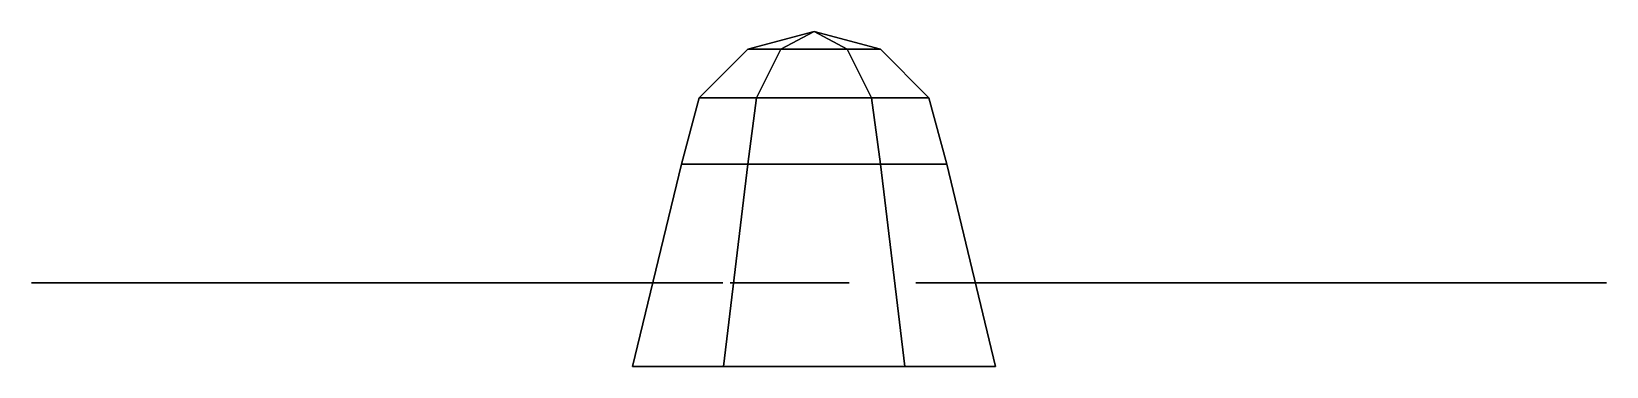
# Model space of a CAD drawing. Extents: x -1.12 to 1.13, y 4.13 to 4.61.
import ezdxf

# ---------------------------------------------------------------- set-up
doc = ezdxf.new("R2010")
doc.units = 0
doc.layers.add('PROPELLER', color=1, linetype='CONTINUOUS')

msp = doc.modelspace()

# ---------------------------------------------------------------- linework, layer by layer
at = {"layer": 'PROPELLER'}
for points in [[(0, 4.61), (-0.0475, 4.5845, -0.0823), (-0.095, 4.5845), (0, 4.61)], [(0, 4.61), (-0.095, 4.5845), (-0.0475, 4.5845, 0.0823), (0, 4.61)], [(0, 4.61), (0.0475, 4.5845, -0.0823), (-0.0475, 4.5845, -0.0823), (0, 4.61)], [(0, 4.61), (-0.0475, 4.5845, 0.0823), (0.0475, 4.5845, 0.0823), (0, 4.61)], [(0, 4.61), (0.095, 4.5845), (0.0475, 4.5845, -0.0823), (0, 4.61)], [(0, 4.61), (0.0475, 4.5845, 0.0823), (0.095, 4.5845), (0, 4.61)], [(-0.0475, 4.5845, -0.0823), (-0.0823, 4.515, -0.1425), (-0.1645, 4.515), (-0.095, 4.5845)], [(-0.095, 4.5845), (-0.1645, 4.515), (-0.0823, 4.515, 0.1425), (-0.0475, 4.5845, 0.0823)], [(0.0475, 4.5845, -0.0823), (0.0823, 4.515, -0.1425), (-0.0823, 4.515, -0.1425), (-0.0475, 4.5845, -0.0823)], [(-0.0475, 4.5845, 0.0823), (-0.0823, 4.515, 0.1425), (0.0823, 4.515, 0.1425), (0.0475, 4.5845, 0.0823)], [(0.095, 4.5845), (0.1645, 4.515), (0.0823, 4.515, -0.1425), (0.0475, 4.5845, -0.0823)], [(0.0475, 4.5845, 0.0823), (0.0823, 4.515, 0.1425), (0.1645, 4.515), (0.095, 4.5845)], [(-0.0823, 4.515, -0.1425), (-0.095, 4.42, -0.1645), (-0.19, 4.42), (-0.1645, 4.515)], [(-0.1645, 4.515), (-0.19, 4.42), (-0.095, 4.42, 0.1645), (-0.0823, 4.515, 0.1425)], [(0.0823, 4.515, -0.1425), (0.095, 4.42, -0.1645), (-0.095, 4.42, -0.1645), (-0.0823, 4.515, -0.1425)], [(-0.0823, 4.515, 0.1425), (-0.095, 4.42, 0.1645), (0.095, 4.42, 0.1645), (0.0823, 4.515, 0.1425)], [(0.1645, 4.515), (0.19, 4.42), (0.095, 4.42, -0.1645), (0.0823, 4.515, -0.1425)], [(0.0823, 4.515, 0.1425), (0.095, 4.42, 0.1645), (0.19, 4.42), (0.1645, 4.515)], [(-0.19, 4.42), (-0.095, 4.42, -0.1645), (-0.13, 4.13, -0.2252), (-0.26, 4.13)], [(-0.095, 4.42, 0.1645), (-0.19, 4.42), (-0.26, 4.13), (-0.13, 4.13, 0.2252)], [(-0.095, 4.42, -0.1645), (0.095, 4.42, -0.1645), (0.13, 4.13, -0.2252), (-0.13, 4.13, -0.2252)], [(0.095, 4.42, 0.1645), (-0.095, 4.42, 0.1645), (-0.13, 4.13, 0.2252), (0.13, 4.13, 0.2252)], [(0.095, 4.42, -0.1645), (0.19, 4.42), (0.26, 4.13), (0.13, 4.13, -0.2252)], [(0.19, 4.42), (0.095, 4.42, 0.1645), (0.13, 4.13, 0.2252), (0.26, 4.13)], [(-1.1208, 4.25, -0.6587), (-1.1012, 4.25, -0.6127), (-0.7541, 4.25, -0.5739), (-1.0649, 4.25, -0.6956)], [(-1.1012, 4.25, -0.6127), (-0.8391, 4.25, -0.4267), (-0.4423, 4.25, -0.3939), (-0.7541, 4.25, -0.5739)], [(-0.8391, 4.25, -0.4267), (-0.484, 4.25, -0.2217), (-0.2768, 4.25, -0.2406), (-0.4423, 4.25, -0.3939)], [(-0.484, 4.25, -0.2217), (-0.1659, 4.25, -0.0727), (-0.1309, 4.25, -0.1333), (-0.2768, 4.25, -0.2406)], [(0.05, 4.25, 0.94), (0.05, 4.25, 0.53), (-0.07, 4.25, 0.36), (-0.12, 4.25, 0.58)], [(0.02, 4.25, 1.26), (0.05, 4.25, 0.94), (-0.12, 4.25, 0.58), (-0.12, 4.25, 0.94)], [(-0.01, 4.25, 1.3), (0.02, 4.25, 1.26), (-0.12, 4.25, 0.94), (-0.07, 4.25, 1.27)], [(0.05, 4.25, 0.53), (0.02, 4.25, 0.18), (-0.05, 4.25, 0.18), (-0.07, 4.25, 0.36)], [(0.434, 4.25, -0.3083), (0.1459, 4.25, -0.1073), (0.1809, 4.25, -0.0467), (0.3468, 4.25, -0.1194)], [(0.7891, 4.25, -0.5133), (0.434, 4.25, -0.3083), (0.3468, 4.25, -0.1194), (0.5623, 4.25, -0.1861)], [(1.0812, 4.25, -0.6473), (0.7891, 4.25, -0.5133), (0.5623, 4.25, -0.1861), (0.8741, 4.25, -0.3661)], [(1.1308, 4.25, -0.6413), (1.0812, 4.25, -0.6473), (0.8741, 4.25, -0.3661), (1.1349, 4.25, -0.5744)]]:
    msp.add_3dface(points, dxfattribs=at)

doc.saveas('drawing.dxf')
